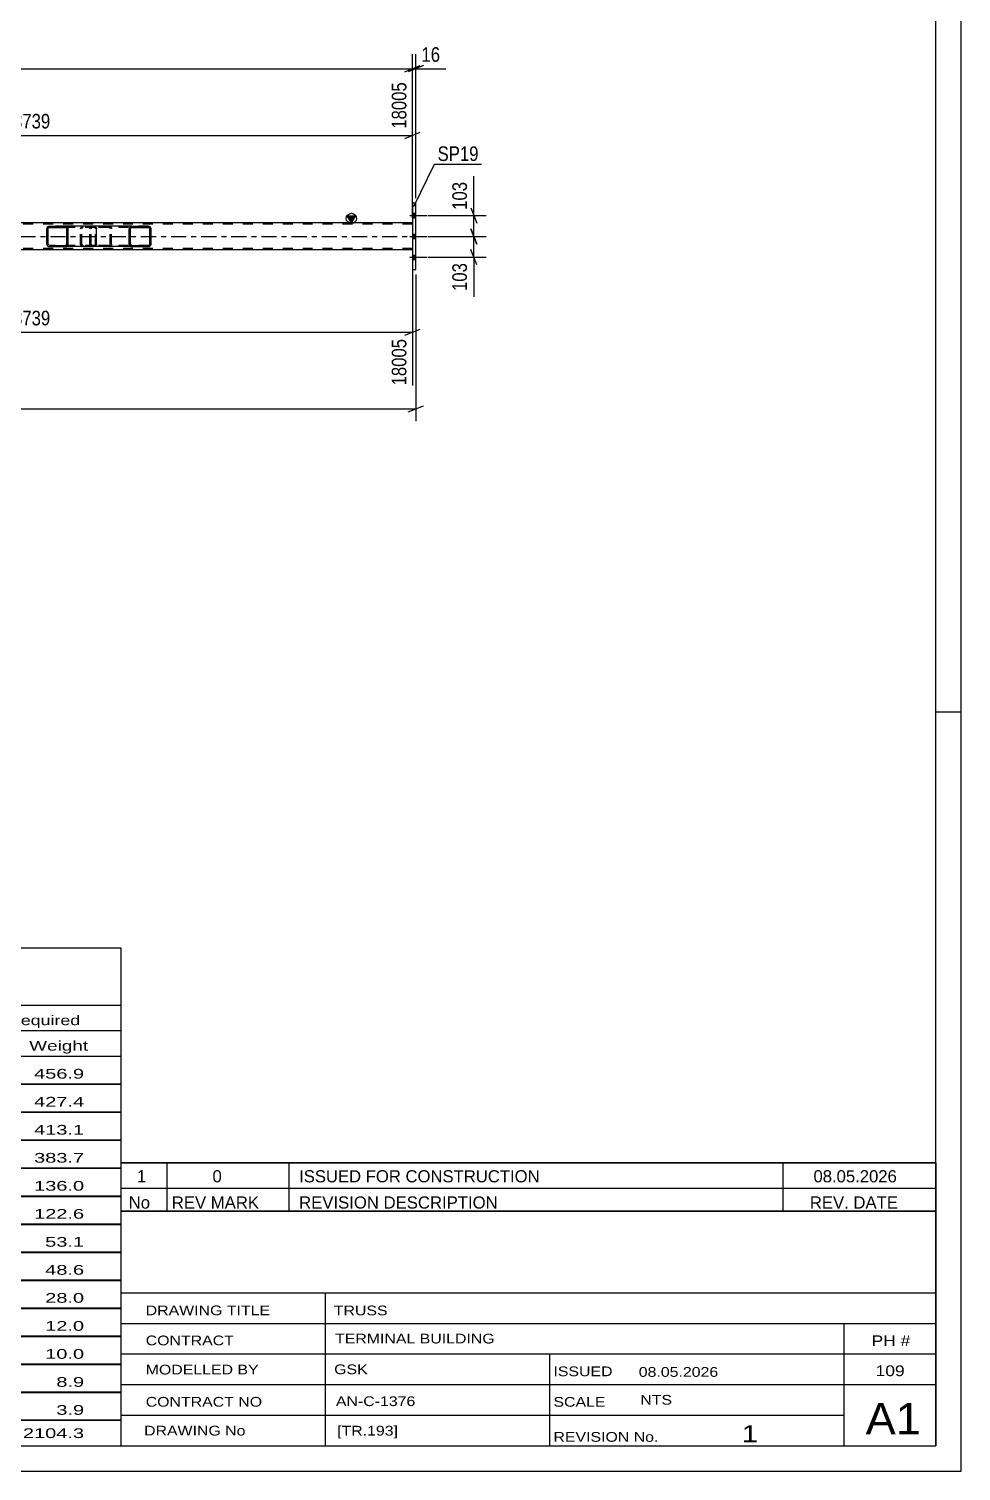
# Model space of a CAD drawing. Header units: millimetres. Extents: x 0 to 841, y 0 to 594.
# Drawn here: x 657.9 to 841, y 0 to 283.2 of the extents above; entities that cross this region are included whole.
import ezdxf

# ---------------------------------------------------------------- set-up
doc = ezdxf.new("R2010")
doc.units = ezdxf.units.MM
doc.linetypes.add('DXK_LINE_DOT2', pattern=[3.9198, 1.9599, -1.9599])
doc.linetypes.add('DXK_LINE_DOT3', pattern=[5.9187, 2.979, -0.9799, 0.9799, -0.9799])
doc.styles.add('Arial Narrow', font='ARIALN.TTF', dxfattribs={"height": 0.2})

# ---------------------------------------------------------------- blocks, each defined once
blk = doc.blocks.new('Unknown-318884321-1135')
at = {"color": 5, "linetype": 'Continuous'}
for p, q in [((841, 0), (841, 594)), ((836, 5), (836, 589)), ((841, 149), (836, 149)), ((5, 5), (836, 5)), ((0, 0), (841, 0))]:
    blk.add_line(p, q, dxfattribs=at)
blk = doc.blocks.new('Part-318884321-20887 - 20872')
at = {"linetype": 'Continuous'}
h = blk.add_hatch(dxfattribs=at)
h.set_pattern_fill('', scale=0.7, style=0, pattern_type=0)
h.set_pattern_definition([(45, (665.606, 244.1008), (-1.57154, 1.57154), [])])
h.paths.add_polyline_path([(665.64, 243.92), (665.61, 244.1), (665.5, 244.26), (665.33, 244.36), (665.14, 244.4), (661.96, 244.4), (661.76, 244.36), (661.6, 244.26), (661.49, 244.1), (661.45, 243.92), (661.45, 240.88), (661.49, 240.69), (661.6, 240.54), (661.76, 240.43), (661.96, 240.4), (665.14, 240.4), (665.33, 240.43), (665.5, 240.54), (665.61, 240.69), (665.64, 240.88)])
h.paths.add_polyline_path([(665.37, 240.79), (665.32, 240.71), (665.24, 240.66), (665.14, 240.64), (661.96, 240.64), (661.86, 240.66), (661.78, 240.71), (661.72, 240.79), (661.71, 240.88), (661.71, 243.92), (661.72, 244.01), (661.78, 244.09), (661.86, 244.14), (661.96, 244.16), (665.14, 244.16), (665.24, 244.14), (665.32, 244.09), (665.37, 244.01), (665.39, 243.92), (665.39, 240.88)])
at = {"color": 2, "linetype": 'Continuous'}
for p, q in [((661.49, 244.1), (661.45, 243.92)), ((661.45, 240.88), (661.45, 243.92)), ((661.71, 243.92), (661.72, 244.01)), ((661.71, 240.88), (661.71, 243.92)), ((661.72, 244.01), (661.78, 244.09)), ((661.96, 244.4), (661.76, 244.36)), ((661.78, 244.09), (661.86, 244.14)), ((661.86, 244.14), (661.96, 244.16)), ((661.96, 244.4), (665.14, 244.4)), ((661.96, 244.16), (665.14, 244.16)), ((670.92, 244.4), (665.14, 244.4)), ((665.33, 244.36), (665.14, 244.4)), ((665.14, 244.16), (665.24, 244.14)), ((665.24, 244.14), (665.32, 244.09)), ((665.32, 244.09), (665.37, 244.01)), ((665.37, 244.01), (665.39, 243.92)), ((665.39, 240.88), (665.39, 243.92)), ((665.64, 243.92), (665.61, 244.1)), ((665.64, 240.88), (665.64, 243.92)), ((670.92, 244.4), (671.02, 244.36)), ((671.02, 244.36), (671.11, 244.26)), ((671.11, 244.26), (671.17, 244.1)), ((671.17, 244.1), (671.19, 243.92)), ((671.19, 240.88), (671.19, 243.92)), ((661.45, 240.88), (661.49, 240.69)), ((661.72, 240.79), (661.71, 240.88)), ((661.78, 240.71), (661.72, 240.79)), ((661.86, 240.66), (661.78, 240.71)), ((665.32, 240.71), (665.24, 240.66)), ((665.37, 240.79), (665.32, 240.71)), ((665.39, 240.88), (665.37, 240.79)), ((665.61, 240.69), (665.64, 240.88)), ((671.17, 240.69), (671.11, 240.54)), ((671.19, 240.88), (671.17, 240.69)), ((661.76, 240.43), (661.96, 240.4)), ((661.96, 240.64), (661.86, 240.66)), ((661.96, 240.64), (665.14, 240.64)), ((661.96, 240.4), (665.14, 240.4)), ((665.24, 240.66), (665.14, 240.64)), ((665.14, 240.4), (665.33, 240.43)), ((670.92, 240.4), (665.14, 240.4)), ((671.02, 240.43), (670.92, 240.4)), ((671.11, 240.54), (671.02, 240.43))]:
    blk.add_line(p, q, dxfattribs=at)
at = {"color": 7, "linetype": 'DXK_LINE_DOT2'}
for p, q in [((665.14, 244.4), (661.96, 244.4)), ((670.92, 244.16), (661.96, 244.16)), ((668.08, 243.92), (668.12, 244.1)), ((668.08, 240.88), (668.08, 243.92)), ((668.35, 244.01), (668.33, 243.92)), ((668.33, 240.88), (668.33, 243.92)), ((668.41, 244.09), (668.35, 244.01)), ((668.39, 244.36), (668.58, 244.4)), ((668.49, 244.14), (668.41, 244.09)), ((668.58, 244.16), (668.49, 244.14)), ((669.93, 244.16), (669.93, 244.4)), ((670.97, 244.14), (670.92, 244.16)), ((671.01, 244.09), (670.97, 244.14)), ((671.04, 244.01), (671.01, 244.09)), ((671.05, 243.92), (671.04, 244.01)), ((671.05, 240.88), (671.05, 243.92)), ((668.12, 240.69), (668.08, 240.88)), ((668.33, 240.88), (668.35, 240.79)), ((668.35, 240.79), (668.41, 240.71)), ((668.41, 240.71), (668.43, 240.69)), ((668.43, 240.69), (668.49, 240.66)), ((670.97, 240.66), (671.01, 240.71)), ((671.01, 240.71), (671.04, 240.79)), ((671.04, 240.79), (671.05, 240.88)), ((670.92, 240.64), (661.96, 240.64)), ((665.14, 240.4), (661.96, 240.4)), ((668.58, 240.4), (668.39, 240.43)), ((668.49, 240.66), (668.58, 240.64)), ((669.93, 240.4), (669.93, 240.64)), ((670.92, 240.64), (670.97, 240.66))]:
    blk.add_line(p, q, dxfattribs=at)
at = {"color": 2, "linetype": 'Continuous'}
for centre, start, end in [((661.94, 243.9), 111.1941, 156.1506), ((665.16, 243.9), 23.8494, 68.8059), ((661.94, 240.89), 203.8494, 248.8059), ((665.16, 240.89), 291.1941, 336.1506)]:
    blk.add_arc(centre, 0.492, start, end, dxfattribs=at)
at = {"color": 7, "linetype": 'DXK_LINE_DOT2'}
for centre, start, end in [((668.57, 243.9), 111.1941, 156.1506), ((668.57, 240.89), 203.8494, 248.8059)]:
    blk.add_arc(centre, 0.492, start, end, dxfattribs=at)
blk = doc.blocks.new('Part-318884321-20888 - 20872')
at = {"linetype": 'Continuous'}
h = blk.add_hatch(dxfattribs=at)
h.set_pattern_fill('', scale=0.7, style=0, pattern_type=0)
h.set_pattern_definition([(45, (681.88, 244.1008), (-1.57154, 1.57154), [])])
h.paths.add_polyline_path([(681.92, 243.92), (681.88, 244.1), (681.77, 244.26), (681.6, 244.36), (681.41, 244.4), (678.17, 244.4), (677.98, 244.36), (677.81, 244.26), (677.7, 244.1), (677.66, 243.92), (677.66, 240.88), (677.7, 240.69), (677.81, 240.54), (677.98, 240.43), (678.17, 240.4), (681.41, 240.4), (681.6, 240.43), (681.77, 240.54), (681.88, 240.69), (681.92, 240.88)])
h.paths.add_polyline_path([(681.64, 240.79), (681.59, 240.71), (681.51, 240.66), (681.41, 240.64), (678.17, 240.64), (678.08, 240.66), (677.99, 240.71), (677.94, 240.79), (677.92, 240.88), (677.92, 243.92), (677.94, 244.01), (677.99, 244.09), (678.08, 244.14), (678.17, 244.16), (681.41, 244.16), (681.51, 244.14), (681.59, 244.09), (681.64, 244.01), (681.66, 243.92), (681.66, 240.88)])
at = {"color": 7, "linetype": 'DXK_LINE_DOT2'}
for p, q in [((669.93, 243.92), (669.96, 244.1)), ((669.93, 240.88), (669.93, 243.92)), ((670.2, 244.01), (670.18, 243.92)), ((670.18, 240.88), (670.18, 243.92)), ((670.26, 244.09), (670.2, 244.01)), ((670.24, 244.36), (670.44, 244.4)), ((670.34, 244.14), (670.26, 244.09)), ((670.44, 244.16), (670.34, 244.14)), ((673.67, 244.4), (670.44, 244.4)), ((681.41, 244.16), (670.44, 244.16)), ((673.67, 244.4), (673.87, 244.36)), ((673.77, 244.14), (673.67, 244.16)), ((673.85, 244.09), (673.77, 244.14)), ((673.91, 244.01), (673.85, 244.09)), ((673.93, 243.92), (673.91, 244.01)), ((673.93, 240.88), (673.93, 243.92)), ((674.14, 244.1), (674.18, 243.92)), ((674.18, 240.88), (674.18, 243.92)), ((681.41, 244.4), (678.17, 244.4)), ((669.96, 240.69), (669.93, 240.88)), ((670.18, 240.88), (670.2, 240.79)), ((670.2, 240.79), (670.26, 240.71)), ((670.26, 240.71), (670.34, 240.66)), ((673.77, 240.66), (673.85, 240.71)), ((673.85, 240.71), (673.91, 240.79)), ((673.91, 240.79), (673.93, 240.88)), ((674.18, 240.88), (674.14, 240.69)), ((670.44, 240.4), (670.24, 240.43)), ((670.34, 240.66), (670.44, 240.64)), ((681.41, 240.64), (670.44, 240.64)), ((673.67, 240.4), (670.44, 240.4)), ((673.67, 240.64), (673.77, 240.66)), ((673.87, 240.43), (673.67, 240.4)), ((681.41, 240.4), (678.17, 240.4))]:
    blk.add_line(p, q, dxfattribs=at)
at = {"color": 2, "linetype": 'Continuous'}
for p, q in [((678.17, 244.4), (670.92, 244.4)), ((677.7, 244.1), (677.66, 243.92)), ((677.66, 240.88), (677.66, 243.92)), ((677.92, 243.92), (677.94, 244.01)), ((677.92, 240.88), (677.92, 243.92)), ((677.94, 244.01), (677.99, 244.09)), ((678.17, 244.4), (677.98, 244.36)), ((677.99, 244.09), (678.08, 244.14)), ((678.08, 244.14), (678.17, 244.16)), ((678.17, 244.4), (681.41, 244.4)), ((678.17, 244.16), (681.41, 244.16)), ((681.6, 244.36), (681.41, 244.4)), ((681.41, 244.16), (681.51, 244.14)), ((681.51, 244.14), (681.59, 244.09)), ((681.59, 244.09), (681.64, 244.01)), ((681.64, 244.01), (681.66, 243.92)), ((681.66, 240.88), (681.66, 243.92)), ((681.92, 243.92), (681.88, 244.1)), ((681.92, 240.88), (681.92, 243.92)), ((677.66, 240.88), (677.7, 240.69)), ((677.94, 240.79), (677.92, 240.88)), ((677.99, 240.71), (677.94, 240.79)), ((678.08, 240.66), (677.99, 240.71)), ((681.59, 240.71), (681.51, 240.66)), ((681.64, 240.79), (681.59, 240.71)), ((681.66, 240.88), (681.64, 240.79)), ((681.88, 240.69), (681.92, 240.88)), ((678.17, 240.4), (670.92, 240.4)), ((677.98, 240.43), (678.17, 240.4)), ((678.17, 240.64), (678.08, 240.66)), ((678.17, 240.64), (681.41, 240.64)), ((678.17, 240.4), (681.41, 240.4)), ((681.51, 240.66), (681.41, 240.64)), ((681.41, 240.4), (681.6, 240.43))]:
    blk.add_line(p, q, dxfattribs=at)
at = {"color": 7, "linetype": 'DXK_LINE_DOT2'}
for centre, start, end in [((670.42, 243.9), 110.7584, 155.6801), ((673.69, 243.9), 24.32, 69.2417), ((670.42, 240.9), 204.32, 249.2417), ((673.69, 240.9), 290.7584, 335.6801)]:
    blk.add_arc(centre, 0.496, start, end, dxfattribs=at)
at = {"color": 2, "linetype": 'Continuous'}
for centre, start, end in [((678.15, 243.9), 110.7584, 155.6801), ((681.43, 243.9), 24.32, 69.2417), ((678.15, 240.9), 204.32, 249.2417), ((681.43, 240.9), 290.7584, 335.6801)]:
    blk.add_arc(centre, 0.496, start, end, dxfattribs=at)
blk = doc.blocks.new('Part-318884321-20890 - 20872')
at = {"color": 2, "linetype": 'Continuous'}
for p, q in [((733.9, 248.9), (733.26, 248.9)), ((733.26, 248.9), (733.26, 235.9)), ((733.9, 235.9), (733.9, 248.9)), ((733.26, 235.9), (733.9, 235.9))]:
    blk.add_line(p, q, dxfattribs=at)
blk = doc.blocks.new('Part-318884321-20988 - 20872')
at = {"linetype": 'Continuous'}
blk.add_hatch(color=2, dxfattribs=at).paths.add_polyline_path([(721.26, 245.04), (720.46, 246.44), (722.06, 246.44)])
at = {"color": 2, "linetype": 'Continuous'}
for p, q in [((721.26, 245.04), (720.46, 246.44)), ((720.46, 246.44), (722.06, 246.44)), ((722.06, 246.44), (721.26, 245.04)), ((733.26, 245.04), (64.39, 245.04)), ((733.26, 239.76), (588.91, 239.76))]:
    blk.add_line(p, q, dxfattribs=at)
at = {"color": 7, "linetype": 'DXK_LINE_DOT2'}
for p, q in [((733.26, 244.8), (64.39, 244.8)), ((733.26, 245.04), (733.26, 239.76)), ((733.26, 240), (64.39, 240))]:
    blk.add_line(p, q, dxfattribs=at)
at = {"color": 7, "linetype": 'DXK_LINE_DOT3'}
blk.add_line((64.39, 242.4), (733.26, 242.4), dxfattribs=at)
at = {"color": 2, "linetype": 'Continuous'}
blk.add_circle((721.26, 245.94), 1, dxfattribs=at)
blk = doc.blocks.new('Bolt-318884321-20991 - 20872')
at = {"linetype": 'Continuous'}
for points in [[(733.9, 246.06), (733.9, 246.94), (733.26, 246.94), (733.26, 246.06)], [(733.9, 246.06), (733.9, 246.94), (733.26, 246.94), (733.26, 246.06)], [(733.9, 246.06), (733.9, 246.94), (733.26, 246.94), (733.26, 246.06)], [(733.9, 241.96), (733.9, 242.84), (733.26, 242.84), (733.26, 241.96)], [(733.9, 241.96), (733.9, 242.84), (733.26, 242.84), (733.26, 241.96)], [(733.9, 237.86), (733.9, 238.74), (733.26, 238.74), (733.26, 237.86)], [(733.9, 237.86), (733.9, 238.74), (733.26, 238.74), (733.26, 237.86)], [(733.9, 237.86), (733.9, 238.74), (733.26, 238.74), (733.26, 237.86)]]:
    blk.add_hatch(color=1, dxfattribs=at).paths.add_polyline_path(points)
at = {"color": 1, "linetype": 'Continuous'}
for p, q in [((732.74, 246.5), (736.06, 246.5)), ((732.74, 246.5), (736.06, 246.5)), ((732.74, 246.5), (736.06, 246.5)), ((733.26, 246.94), (733.9, 246.94)), ((733.26, 246.94), (733.9, 246.94)), ((733.26, 246.94), (733.9, 246.94)), ((733.26, 246.06), (733.9, 246.06)), ((733.26, 246.06), (733.9, 246.06)), ((733.26, 246.06), (733.9, 246.06)), ((732.74, 242.4), (736.06, 242.4)), ((732.74, 242.4), (736.06, 242.4)), ((733.26, 242.84), (733.9, 242.84)), ((733.26, 242.84), (733.9, 242.84)), ((733.26, 241.96), (733.9, 241.96)), ((733.26, 241.96), (733.9, 241.96)), ((732.74, 238.3), (736.06, 238.3)), ((732.74, 238.3), (736.06, 238.3)), ((732.74, 238.3), (736.06, 238.3)), ((733.26, 238.74), (733.9, 238.74)), ((733.26, 238.74), (733.9, 238.74)), ((733.26, 238.74), (733.9, 238.74)), ((733.26, 237.86), (733.9, 237.86)), ((733.26, 237.86), (733.9, 237.86)), ((733.26, 237.86), (733.9, 237.86))]:
    blk.add_line(p, q, dxfattribs=at)
blk = doc.blocks.new('StraightDimension-318884321-24163 - 20872')
at = {"color": 7, "linetype": 'Continuous'}
for p, q in [((583.71, 254.44), (583.71, 272.68)), ((733.26, 246.04), (733.26, 272.68)), ((585.21, 262.84), (582.21, 261.64)), ((583.71, 262.24), (733.26, 262.24)), ((731.76, 261.64), (734.76, 262.84))]:
    blk.add_line(p, q, dxfattribs=at)
at = {"color": 0, "linetype": 'Continuous'}
blk.add_wipeout([(732.66, 273.28), (728.46, 273.28), (728.46, 262.94), (732.66, 262.94)], dxfattribs=at)
at = {"color": 0}
blk.add_wipeout([(662.74, 262.99), (662.74, 267.19), (654.23, 267.19), (654.23, 262.99)], dxfattribs=at)
at = {"color": 3, "linetype": 'Continuous', "style": 'Arial Narrow'}
blk.add_text('18005', height=2.863, rotation=90.0002, dxfattribs=at).set_placement((732.06, 263.54))
at = {"color": 3, "style": 'Arial Narrow'}
blk.add_text('3739', height=2.863, dxfattribs=at).set_placement((654.83, 263.59))
blk = doc.blocks.new('StraightDimension-318884321-21313 - 20872')
at = {"color": 7, "linetype": 'Continuous'}
for p, q in [((736.3, 246.5), (747.7, 246.5)), ((744.7, 248), (745.9, 245)), ((745.3, 242.4), (745.3, 246.5)), ((745.9, 240.9), (744.7, 243.9)), ((736.3, 242.4), (747.7, 242.4))]:
    blk.add_line(p, q, dxfattribs=at)
at = {"color": 0}
blk.add_wipeout([(744.55, 253.71), (740.35, 253.71), (740.35, 247.02), (744.55, 247.02)], dxfattribs=at)
at = {"color": 7, "linetype": 'Continuous'}
blk.add_line((745.3, 246.5), (745.3, 254.23), dxfattribs=at)
blk.add_line((745.3, 246.5), (745.3, 254.23), dxfattribs=at)
at = {"color": 3, "style": 'Arial Narrow'}
blk.add_text('103', height=2.863, rotation=90.0002, dxfattribs=at).set_placement((743.95, 247.62))
blk = doc.blocks.new('StraightDimension-318884321-21314 - 20872')
at = {"color": 7, "linetype": 'Continuous'}
for p, q in [((744.7, 243.9), (745.9, 240.9)), ((736.3, 242.4), (747.7, 242.4)), ((745.3, 238.3), (745.3, 242.4)), ((736.3, 238.3), (747.7, 238.3)), ((745.9, 236.8), (744.7, 239.8))]:
    blk.add_line(p, q, dxfattribs=at)
at = {"color": 0}
blk.add_wipeout([(744.55, 237.77), (740.35, 237.77), (740.35, 231.09), (744.55, 231.09)], dxfattribs=at)
at = {"color": 7, "linetype": 'Continuous'}
blk.add_line((745.3, 238.3), (745.3, 230.56), dxfattribs=at)
blk.add_line((745.3, 238.3), (745.3, 230.56), dxfattribs=at)
at = {"color": 3, "style": 'Arial Narrow'}
blk.add_text('103', height=2.863, rotation=90.0002, dxfattribs=at).set_placement((743.95, 231.69))
blk = doc.blocks.new('StraightDimension-318884321-24192 - 20872')
at = {"color": 7, "linetype": 'Continuous'}
for p, q in [((733.26, 249.9), (733.26, 278.18)), ((733.9, 249.9), (733.9, 278.18)), ((731.76, 274.73), (734.76, 275.93)), ((735.4, 275.93), (732.4, 274.73)), ((733.26, 275.33), (733.9, 275.33))]:
    blk.add_line(p, q, dxfattribs=at)
at = {"color": 0}
blk.add_wipeout([(739.29, 276.08), (739.29, 280.28), (734.43, 280.28), (734.43, 276.08)], dxfattribs=at)
at = {"color": 7, "linetype": 'Continuous'}
blk.add_line((733.9, 275.33), (739.81, 275.33), dxfattribs=at)
blk.add_line((733.9, 275.33), (739.81, 275.33), dxfattribs=at)
at = {"color": 3, "style": 'Arial Narrow'}
blk.add_text('16', height=2.863, dxfattribs=at).set_placement((735.03, 276.68))
blk = doc.blocks.new('StraightDimension-318884321-24193 - 20872')
at = {"color": 7, "linetype": 'Continuous'}
for p, q in [((733.26, 249.9), (733.26, 278.18)), ((54.17, 275.33), (733.26, 275.33)), ((731.76, 274.73), (734.76, 275.93))]:
    blk.add_line(p, q, dxfattribs=at)
blk = doc.blocks.new('StraightDimension-318884321-24223 - 20872')
at = {"color": 7, "linetype": 'Continuous'}
for p, q in [((733.26, 238.76), (733.26, 213.15)), ((583.71, 230.36), (583.71, 213.15)), ((585.21, 224.19), (582.21, 222.99)), ((731.76, 222.99), (734.76, 224.19)), ((583.71, 223.59), (733.26, 223.59))]:
    blk.add_line(p, q, dxfattribs=at)
at = {"color": 0}
blk.add_wipeout([(662.74, 224.34), (662.74, 228.54), (654.23, 228.54), (654.23, 224.34)], dxfattribs=at)
at = {"color": 0, "linetype": 'Continuous'}
blk.add_wipeout([(732.66, 222.89), (728.46, 222.89), (728.46, 212.55), (732.66, 212.55)], dxfattribs=at)
at = {"color": 3, "style": 'Arial Narrow'}
blk.add_text('3739', height=2.863, dxfattribs=at).set_placement((654.83, 224.94))
at = {"color": 3, "linetype": 'Continuous', "style": 'Arial Narrow'}
blk.add_text('18005', height=2.863, rotation=90.0002, dxfattribs=at).set_placement((732.06, 213.15))
blk = doc.blocks.new('StraightDimension-318884321-24252 - 20872')
at = {"color": 7, "linetype": 'Continuous'}
for p, q in [((733.9, 234.9), (733.9, 206.15)), ((53.53, 208.55), (733.9, 208.55)), ((732.4, 207.95), (735.4, 209.15))]:
    blk.add_line(p, q, dxfattribs=at)
blk = doc.blocks.new('Unknown-318884321-27803')
at = {"color": 7, "linetype": 'Continuous'}
for p, q in [((676, 51.05), (676, 5)), ((676, 51.05), (836, 51.05)), ((836, 51), (836, 5)), ((676, 35), (836, 35)), ((716.14, 35), (716.14, 5)), ((676, 29), (836, 29)), ((818, 5.05), (818, 29.05)), ((676, 23), (836, 23)), ((760.14, 23), (760.14, 5)), ((676, 17), (836, 17)), ((676, 11), (818, 11)), ((676, 5), (836, 5))]:
    blk.add_line(p, q, dxfattribs=at)
at = {"color": 7, "style": 'Arial Narrow'}
for s, height, width, p in [('DRAWING TITLE', 1.9089, 1.425378, (680.88, 30.61)), ('TRUSS', 1.909, 1.425378, (717.81, 30.59)), ('CONTRACT', 1.909, 1.425378, (680.88, 24.71)), ('TERMINAL BUILDING', 1.9089, 1.425378, (718.06, 25.07)), ('MODELLED BY', 1.9089, 1.425378, (680.88, 18.98)), ('GSK', 1.909, 1.425378, (717.88, 19.04)), ('ISSUED', 1.909, 1.425378, (760.94, 18.64)), ('08.05.2026', 1.909, 1.425378, (777.69, 18.52)), ('CONTRACT NO', 1.9089, 1.425378, (680.88, 12.66)), ('AN-C-1376', 1.909, 1.425378, (718.23, 12.78)), ('SCALE', 1.909, 1.425378, (760.94, 12.65)), ('A1', 6.204, 1.25, (822.24, 7.2)), ('DRAWING No', 1.909, 1.425378, (680.56, 7)), ('[TR.193]', 1.909, 1.425378, (718.46, 6.99)), ('1', 3.34, 1.5, (797.91, 5.68)), ('REVISION No.', 1.9089, 1.425378, (760.94, 5.77))]:
    blk.add_text(s, height=height, dxfattribs=dict(at, width=width)).set_placement(p)
at = {"color": 7, "linetype": 'Continuous', "style": 'Arial Narrow'}
for s, height, width, p in [('PH #', 2.1, 1.42538, (823.4, 24.55)), ('109', 2.1, 1.42538, (824.19, 18.65)), ('NTS', 1.909, 1.425378, (778, 13.05))]:
    blk.add_text(s, height=height, dxfattribs=dict(at, width=width)).set_placement(p)
blk = doc.blocks.new('Unknown-318884321-27804')
at = {"color": 7, "linetype": 'Continuous'}
for p, q in [((516, 102.75), (676, 102.75)), ((516, 91.5), (516, 102.75)), ((676, 102.75), (676, 91.5)), ((516, 91.5), (676, 91.5)), ((516, 91.5), (516, 86.5)), ((676, 91.5), (676, 86.5)), ((516, 86.5), (676, 86.5)), ((516, 86.5), (516, 81.5)), ((540, 86.5), (540, 81.5)), ((575.5, 86.5), (575.5, 81.5)), ((601.5, 86.5), (601.5, 81.5)), ((614.5, 86.5), (614.5, 81.5)), ((632, 86.5), (632, 81.5)), ((654, 86.5), (654, 81.5)), ((676, 86.5), (676, 81.5)), ((516, 81.5), (676, 81.5)), ((516, 81.45), (516, 76.05)), ((516, 81.45), (676, 81.45)), ((540, 81.5), (540, 76)), ((575.5, 81.5), (575.5, 76)), ((601.5, 81.5), (601.5, 76)), ((614.5, 81.5), (614.5, 76)), ((632, 81.5), (632, 76)), ((654, 81.5), (654, 76)), ((676, 81.45), (676, 76.05)), ((516, 76.05), (676, 76.05)), ((516, 75.95), (516, 70.55)), ((516, 75.95), (676, 75.95)), ((540, 76), (540, 70.5)), ((575.5, 76), (575.5, 70.5)), ((601.5, 76), (601.5, 70.5)), ((614.5, 76), (614.5, 70.5)), ((632, 76), (632, 70.5)), ((654, 76), (654, 70.5)), ((676, 75.95), (676, 70.55)), ((516, 70.55), (676, 70.55)), ((516, 70.45), (516, 65.05)), ((516, 70.45), (676, 70.45)), ((540, 70.5), (540, 65)), ((575.5, 70.5), (575.5, 65)), ((601.5, 70.5), (601.5, 65)), ((614.5, 70.5), (614.5, 65)), ((632, 70.5), (632, 65)), ((654, 70.5), (654, 65)), ((676, 70.45), (676, 65.05)), ((516, 65.05), (676, 65.05)), ((516, 64.95), (516, 59.55)), ((516, 64.95), (676, 64.95)), ((540, 65), (540, 59.5)), ((575.5, 65), (575.5, 59.5)), ((601.5, 65), (601.5, 59.5)), ((614.5, 65), (614.5, 59.5)), ((632, 65), (632, 59.5)), ((654, 65), (654, 59.5)), ((676, 64.95), (676, 59.55)), ((516, 59.55), (676, 59.55)), ((540, 59.5), (540, 54)), ((575.5, 59.5), (575.5, 54)), ((601.5, 59.5), (601.5, 54)), ((614.5, 59.5), (614.5, 54)), ((632, 59.5), (632, 54)), ((654, 59.5), (654, 54)), ((516, 59.45), (516, 54.05)), ((516, 59.45), (676, 59.45)), ((676, 59.45), (676, 54.05)), ((516, 54.05), (676, 54.05)), ((516, 53.95), (516, 48.55)), ((516, 53.95), (676, 53.95)), ((540, 54), (540, 48.5)), ((575.5, 54), (575.5, 48.5)), ((601.5, 54), (601.5, 48.5)), ((614.5, 54), (614.5, 48.5)), ((632, 54), (632, 48.5)), ((654, 54), (654, 48.5)), ((676, 53.95), (676, 48.55)), ((516, 48.55), (676, 48.55)), ((516, 48.45), (516, 43.05)), ((516, 48.45), (676, 48.45)), ((540, 48.5), (540, 43)), ((575.5, 48.5), (575.5, 43)), ((601.5, 48.5), (601.5, 43)), ((614.5, 48.5), (614.5, 43)), ((632, 48.5), (632, 43)), ((654, 48.5), (654, 43)), ((676, 48.45), (676, 43.05)), ((516, 43.05), (676, 43.05)), ((516, 42.95), (516, 37.55)), ((516, 42.95), (676, 42.95)), ((540, 43), (540, 37.5)), ((575.5, 43), (575.5, 37.5)), ((601.5, 43), (601.5, 37.5)), ((614.5, 43), (614.5, 37.5)), ((632, 43), (632, 37.5)), ((654, 43), (654, 37.5)), ((676, 42.95), (676, 37.55)), ((516, 37.55), (676, 37.55)), ((516, 37.45), (516, 32.05)), ((516, 37.45), (676, 37.45)), ((540, 37.5), (540, 32)), ((575.5, 37.5), (575.5, 32)), ((601.5, 37.5), (601.5, 32)), ((614.5, 37.5), (614.5, 32)), ((632, 37.5), (632, 32)), ((654, 37.5), (654, 32)), ((676, 37.45), (676, 32.05)), ((516, 32.05), (676, 32.05)), ((516, 31.95), (516, 26.55)), ((516, 31.95), (676, 31.95)), ((540, 32), (540, 26.5)), ((575.5, 32), (575.5, 26.5)), ((601.5, 32), (601.5, 26.5)), ((614.5, 32), (614.5, 26.5)), ((632, 32), (632, 26.5)), ((654, 32), (654, 26.5)), ((676, 31.95), (676, 26.55)), ((516, 26.55), (676, 26.55)), ((516, 26.45), (516, 21.05)), ((516, 26.45), (676, 26.45)), ((540, 26.5), (540, 21)), ((575.5, 26.5), (575.5, 21)), ((601.5, 26.5), (601.5, 21)), ((614.5, 26.5), (614.5, 21)), ((632, 26.5), (632, 21)), ((654, 26.5), (654, 21)), ((676, 26.45), (676, 21.05)), ((516, 21.05), (676, 21.05)), ((516, 20.95), (516, 15.55)), ((516, 20.95), (676, 20.95)), ((540, 21), (540, 15.5)), ((575.5, 21), (575.5, 15.5)), ((601.5, 21), (601.5, 15.5)), ((614.5, 21), (614.5, 15.5)), ((632, 21), (632, 15.5)), ((654, 21), (654, 15.5)), ((676, 20.95), (676, 15.55)), ((516, 15.55), (676, 15.55)), ((516, 15.45), (516, 10.05)), ((516, 15.45), (676, 15.45)), ((540, 15.5), (540, 10)), ((575.5, 15.5), (575.5, 10)), ((601.5, 15.5), (601.5, 10)), ((614.5, 15.5), (614.5, 10)), ((632, 15.5), (632, 10)), ((654, 15.5), (654, 10)), ((676, 15.45), (676, 10.05)), ((516, 10.05), (676, 10.05)), ((516, 10), (676, 10)), ((516, 10), (516, 5)), ((632, 10), (632, 5)), ((654, 10), (654, 5)), ((676, 10), (676, 5)), ((516, 5), (676, 5))]:
    blk.add_line(p, q, dxfattribs=at)
at = {"color": 7, "style": 'Arial Narrow'}
for s, height, width, p in [('GENERAL NOTES & WELD DETAILS :', 2.8633, 1.4, (517.15, 95.06)), ('REFER TYP DRAWING TYP-01', 1.9089, 1.6, (600.7, 95.16)), ("MATERIAL LIST FOR ASSEMBLY MK'D", 1.9089, 1.6, (517.15, 87.56)), ('TR193', 1.909, 1.794707, (609.9, 87.47)), ('1', 1.91, 1.794707, (638.08, 87.56)), ('No. Required', 1.9089, 1.6, (647.41, 87.56)), ('Mark', 1.909, 1.7, (517.34, 82.5)), ('Profile', 1.909, 1.7, (550.41, 82.5)), ('Material', 1.909, 1.7, (580.54, 82.56)), ('No.', 1.909, 1.7, (605.5, 82.56)), ('Length', 1.909, 1.7, (616, 82.56)), ('Area', 1.909, 1.7, (638.5, 82.56)), ('Weight', 1.909, 1.7, (658, 82.56))]:
    blk.add_text(s, height=height, dxfattribs=dict(at, width=width)).set_placement(p)
at = {"color": 7, "linetype": 'Continuous', "style": 'Arial Narrow'}
for s, height, width, p in [('M182', 1.909, 1.794707, (517.5, 77.06)), ('SHS100*6', 1.909, 1.794707, (542, 77.06)), ('E350', 1.909, 1.794707, (581.74, 77.06)), ('8', 1.91, 1.794707, (605.86, 77.06)), ('3261', 1.909, 1.794707, (618.58, 77.06)), ('1.3', 1.909, 1.794707, (642.32, 77.06)), ('456.9', 1.909, 1.794707, (658.96, 77.06)), ('TR193', 1.909, 1.794707, (517.5, 71.56)), ('SHS132*6', 1.909, 1.794707, (542, 71.56)), ('E350', 1.909, 1.794707, (581.74, 71.56)), ('1', 1.91, 1.794707, (605.86, 71.56)), ('18005', 1.909, 1.794707, (616.4, 71.56)), ('9.5', 1.909, 1.794707, (642.32, 71.56)), ('427.4', 1.909, 1.794707, (658.96, 71.56)), ('TC686', 1.909, 1.794707, (517.5, 66.06)), ('SHS100*8', 1.909, 1.794707, (542, 66.06)), ('E350', 1.909, 1.794707, (581.74, 66.06)), ('1', 1.91, 1.794707, (605.86, 66.06)), ('17873', 1.909, 1.794707, (616.4, 66.06)), ('7.2', 1.909, 1.794707, (642.32, 66.06)), ('413.1', 1.909, 1.794707, (658.96, 66.06)), ('M177', 1.909, 1.794707, (517.5, 60.56)), ('SHS100*6', 1.909, 1.794707, (542, 60.56)), ('E350', 1.909, 1.794707, (581.74, 60.56)), ('7', 1.91, 1.794707, (605.86, 60.56)), ('3167', 1.909, 1.794707, (618.58, 60.56)), ('1.2', 1.909, 1.794707, (642.32, 60.56)), ('383.7', 1.909, 1.794707, (658.96, 60.56)), ('SP20', 1.909, 1.794707, (517.5, 55.06)), ('PL20*380', 1.909, 1.794707, (542, 55.06)), ('E350', 1.909, 1.794707, (581.74, 55.06)), ('6', 1.91, 1.794707, (605.86, 55.06)), ('380', 1.909, 1.794707, (620.77, 55.06)), ('0.3', 1.909, 1.794707, (642.32, 55.06)), ('136.0', 1.909, 1.794707, (658.96, 55.06)), ('PL581', 1.909, 1.794707, (517.5, 49.56)), ('PL12*300', 1.909, 1.794707, (542, 49.56)), ('E350', 1.909, 1.794707, (581.74, 49.56)), ('14', 1.909, 1.794707, (604.76, 49.56)), ('310', 1.909, 1.794707, (620.77, 49.56)), ('0.2', 1.909, 1.794707, (642.32, 49.56)), ('122.6', 1.909, 1.794707, (658.96, 49.56)), ('SP19', 1.909, 1.794707, (517.5, 44.06)), ('PL16*325', 1.909, 1.794707, (542, 44.06)), ('E350', 1.909, 1.794707, (581.74, 44.06)), ('4', 1.91, 1.794707, (605.86, 44.06)), ('325', 1.909, 1.794707, (620.77, 44.06)), ('0.2', 1.909, 1.794707, (642.32, 44.06)), ('53.1', 1.909, 1.794707, (661.14, 44.06)), ('M1362', 1.909, 1.794707, (517.5, 38.56)), ('RHS100*100*6', 1.9089, 1.794707, (542, 38.56)), ('E350', 1.909, 1.794707, (581.74, 38.56)), ('14', 1.909, 1.794707, (604.76, 38.56)), ('196', 1.909, 1.794707, (620.77, 38.56)), ('0.1', 1.909, 1.794707, (642.32, 38.56)), ('48.6', 1.909, 1.794707, (661.14, 38.56)), ('TB74', 1.909, 1.794707, (517.5, 33.06)), ('RHS150*110*6', 1.9089, 1.794707, (542, 33.06)), ('E350', 1.909, 1.794707, (581.74, 33.06)), ('6', 1.91, 1.794707, (605.86, 33.06)), ('200', 1.909, 1.794707, (620.77, 33.06)), ('0.1', 1.909, 1.794707, (642.32, 33.06)), ('28.0', 1.909, 1.794707, (661.14, 33.06)), ('PL538', 1.909, 1.794707, (517.5, 27.56)), ('PL10*150', 1.909, 1.794707, (542, 27.56)), ('E350', 1.909, 1.794707, (581.74, 27.56)), ('6', 1.91, 1.794707, (605.86, 27.56)), ('170', 1.909, 1.794707, (620.77, 27.56)), ('0.1', 1.909, 1.794707, (642.32, 27.56)), ('12.0', 1.909, 1.794707, (661.14, 27.56)), ('ST33', 1.909, 1.794707, (517.5, 22.06)), ('PL8*100', 1.909, 1.794707, (542, 22.06)), ('E350', 1.909, 1.794707, (581.74, 22.06)), ('24', 1.909, 1.794707, (604.76, 22.06)), ('135', 1.909, 1.794707, (620.77, 22.06)), ('0.0', 1.909, 1.794707, (642.32, 22.06)), ('10.0', 1.909, 1.794707, (661.14, 22.06)), ('ST32', 1.909, 1.794707, (517.5, 16.56)), ('PL8*100', 1.909, 1.794707, (542, 16.56)), ('E350', 1.909, 1.794707, (581.74, 16.56)), ('24', 1.909, 1.794707, (604.76, 16.56)), ('121', 1.909, 1.794707, (620.77, 16.56)), ('0.0', 1.909, 1.794707, (642.32, 16.56)), ('8.9', 1.909, 1.794707, (663.33, 16.56)), ('M1450', 1.909, 1.794707, (517.5, 11.06)), ('RHS100*100*6', 1.9089, 1.794707, (542, 11.06)), ('E350', 1.909, 1.794707, (581.74, 11.06)), ('1', 1.91, 1.794707, (605.86, 11.06)), ('220', 1.909, 1.794707, (620.77, 11.06)), ('0.1', 1.909, 1.794707, (642.32, 11.06)), ('3.9', 1.909, 1.794707, (663.33, 11.06)), ('Total', 1.909, 1.7, (618.33, 6.5)), ('44.3', 1.909, 1.794707, (639.64, 6.5)), ('2104.3', 1.909, 1.794707, (656.77, 6.5))]:
    blk.add_text(s, height=height, dxfattribs=dict(at, width=width)).set_placement(p)
blk = doc.blocks.new('Unknown-318884321-27806')
at = {"color": 7, "linetype": 'Continuous'}
for p, q in [((676, 60.55), (836, 60.55)), ((836, 60.55), (676, 60.55)), ((676, 60.55), (676, 55.55)), ((685, 60.55), (685, 55.55)), ((709, 60.55), (709, 55.55)), ((806, 60.55), (806, 55.55)), ((836, 60.55), (836, 55.55)), ((676, 55.55), (836, 55.55)), ((676, 55.55), (676, 51.05)), ((676, 55.55), (836, 55.55)), ((685, 55.55), (685, 51.05)), ((709, 55.55), (709, 51.05)), ((806, 55.55), (806, 51.05)), ((836, 55.55), (836, 51.05)), ((836, 51.05), (676, 51.05))]:
    blk.add_line(p, q, dxfattribs=at)
at = {"color": 7, "linetype": 'Continuous', "style": 'Arial Narrow'}
for s, height, width, p in [('1', 2.39, 1.196471, (679.16, 56.7)), ('0', 2.39, 1.196471, (694, 56.7)), ('ISSUED FOR CONSTRUCTION', 2.3861, 1.196471, (711, 56.7)), ('08.05.2026', 2.386, 1.196471, (812, 56.7)), ('No', 2.386, 1.2, (677.54, 51.55)), ('REV MARK', 2.386, 1.2, (686, 51.55)), ('REVISION DESCRIPTION', 2.3861, 1.2, (711, 51.55)), ('REV. DATE', 2.386, 1.2, (811.28, 51.55))]:
    blk.add_text(s, height=height, dxfattribs=dict(at, width=width)).set_placement(p)
blk = doc.blocks.new('Mark-318884321-24300 - 20872')
at = {"color": 0}
blk.add_wipeout([(746.24, 257.21), (746.24, 260.21), (738.2, 260.21), (738.2, 257.21)], dxfattribs=at)
blk.add_wipeout([(746.24, 257.21), (746.24, 260.21), (738.2, 260.21), (738.2, 257.21)], dxfattribs=at)
at = {"color": 30, "linetype": 'Continuous'}
for p, q in [((733.55, 248.29), (737.6, 256.61)), ((737.6, 256.61), (746.84, 256.61))]:
    blk.add_line(p, q, dxfattribs=at)
at = {"color": 3, "style": 'Arial Narrow'}
blk.add_text('SP19', height=2.863, dxfattribs=at).set_placement((738.2, 257.21))

msp = doc.modelspace()

# ---------------------------------------------------------------- block references
for name in ['Unknown-318884321-1135', 'Part-318884321-20988 - 20872', 'Bolt-318884321-20991 - 20872', 'Part-318884321-20890 - 20872', 'Part-318884321-20887 - 20872', 'Part-318884321-20888 - 20872', 'Unknown-318884321-27804', 'Unknown-318884321-27806', 'Unknown-318884321-27803']:
    msp.add_blockref(name, (0, 0))

# ---------------------------------------------------------------- next in the draw order: block references
for name in ['StraightDimension-318884321-24163 - 20872', 'StraightDimension-318884321-21313 - 20872', 'StraightDimension-318884321-24223 - 20872']:
    msp.add_blockref(name, (0, 0))

# ---------------------------------------------------------------- next in the draw order: block references
for name in ['StraightDimension-318884321-24192 - 20872', 'StraightDimension-318884321-21314 - 20872']:
    msp.add_blockref(name, (0, 0))

# ---------------------------------------------------------------- next in the draw order: block references
for name in ['StraightDimension-318884321-24193 - 20872', 'StraightDimension-318884321-24252 - 20872']:
    msp.add_blockref(name, (0, 0))

# ---------------------------------------------------------------- next in the draw order: block references
msp.add_blockref('Mark-318884321-24300 - 20872', (0, 0))

doc.saveas('drawing.dxf')
